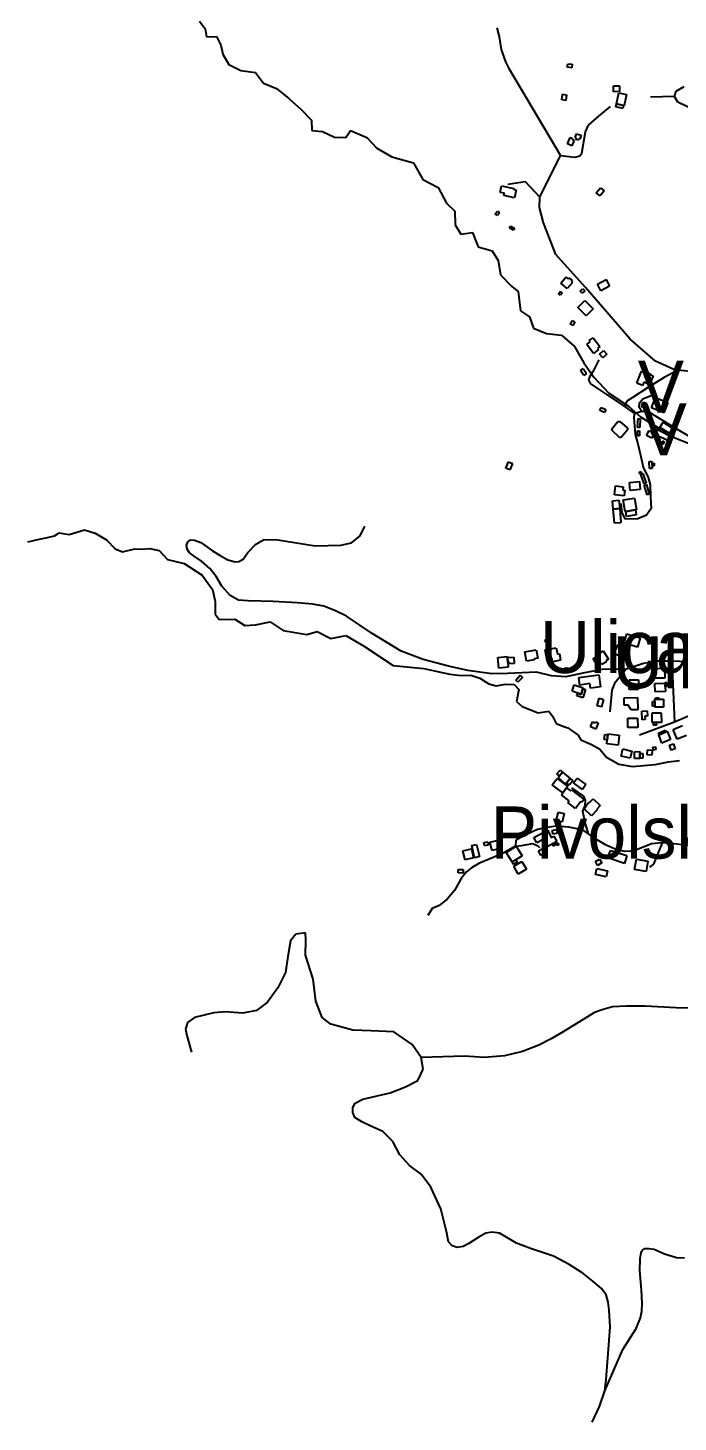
# Model space of a CAD drawing. Extents: x -8864 to 13231, y -7697 to 8949.
# Drawn here: x -5226 to -4451, y 2850 to 4510 of the extents above; entities that cross this region are included whole.
import ezdxf

# ---------------------------------------------------------------- set-up
doc = ezdxf.new("R2010")
doc.units = 0
for name, color, linetype in [('OSM_BUILDING_GARAGE', 9, 'CONTINUOUS'), ('OSM_BUILDING_HOUSE', 9, 'CONTINUOUS'), ('OSM_BUILDING_YES', 9, 'CONTINUOUS'), ('OSM_HIGHWAY_PATH', 8, 'CONTINUOUS'), ('OSM_HIGHWAY_RESIDENTIAL', 8, 'CONTINUOUS'), ('OSM_HIGHWAY_SERVICE', 8, 'CONTINUOUS'), ('OSM_HIGHWAY_TRACK', 8, 'CONTINUOUS'), ('OSM_HIGHWAY_UNCLASSIFIED', 8, 'CONTINUOUS'), ('OSM_LABELS', 8, 'CONTINUOUS'), ('OSM_WATERWAY_STREAM', 4, 'CONTINUOUS')]:
    doc.layers.add(name, color=color, linetype=linetype)

msp = doc.modelspace()

# ---------------------------------------------------------------- linework, layer by layer
at = {"layer": 'OSM_BUILDING_GARAGE'}
for p, q in [((-4654.342012, 3760.1454), (-4646.861154, 3760.80145)), ((-4653.813681, 3754.129755), (-4654.342012, 3760.1454)), ((-4651.92241, 3754.285428), (-4653.813681, 3754.129755)), ((-4651.776928, 3752.584145), (-4651.92241, 3754.285428)), ((-4646.187341, 3753.073403), (-4651.776928, 3752.584145)), ((-4646.861154, 3760.80145), (-4646.187341, 3753.073403))]:
    msp.add_line(p, q, dxfattribs=at)
at = {"layer": 'OSM_BUILDING_HOUSE'}
for p, q in [((-4633.576313, 3767.106203), (-4620.038793, 3769.485774)), ((-4620.038793, 3769.485774), (-4618.216434, 3759.422633)), ((-4609.165897, 3769.374579), (-4596.263905, 3771.76527)), ((-4607.190399, 3758.577552), (-4609.165897, 3769.374579)), ((-4596.263905, 3771.76527), (-4594.816738, 3764.014984)), ((-4665.590099, 3760.36779), (-4654.441553, 3761.346306)), ((-4664.464525, 3747.558135), (-4665.590099, 3760.36779)), ((-4654.441553, 3761.346306), (-4654.342012, 3760.1454)), ((-4654.342012, 3760.1454), (-4653.813681, 3754.129755)), ((-4653.813681, 3754.129755), (-4653.323635, 3748.525531)), ((-4631.608472, 3755.675364), (-4633.576313, 3767.106203)), ((-4622.381825, 3757.29881), (-4631.608472, 3755.675364)), ((-4618.216434, 3759.422633), (-4622.634505, 3758.61091)), ((-4622.634505, 3758.61091), (-4622.381825, 3757.29881)), ((-4601.570184, 3759.589426), (-4607.190399, 3758.577552)), ((-4600.773859, 3755.230585), (-4601.570184, 3759.589426)), ((-4591.080137, 3757.009703), (-4600.773859, 3755.230585)), ((-4594.816738, 3764.014984), (-4592.43542, 3764.426405)), ((-4592.43542, 3764.426405), (-4591.080137, 3757.009703)), ((-4552.159765, 3758.877778), (-4545.819795, 3762.714003)), ((-4546.930056, 3750.260171), (-4552.159765, 3758.877778)), ((-4542.450729, 3752.973328), (-4546.930056, 3750.260171)), ((-4546.776916, 3764.281852), (-4540.069412, 3768.351586)), ((-4545.819795, 3762.714003), (-4546.776916, 3764.281852)), ((-4541.761602, 3751.839139), (-4542.450729, 3752.973328)), ((-4536.271555, 3755.163868), (-4541.761602, 3751.839139)), ((-4540.069412, 3768.351586), (-4533.890238, 3758.166131)), ((-4533.890238, 3758.166131), (-4536.960682, 3756.309175)), ((-4536.960682, 3756.309175), (-4536.271555, 3755.163868)), ((-4653.323635, 3748.525531), (-4664.464525, 3747.558135)), ((-4569.234805, 3736.238491), (-4545.383348, 3739.696653)), ((-4567.948435, 3727.387375), (-4569.234805, 3736.238491)), ((-4545.383348, 3739.696653), (-4543.315966, 3725.419225)), ((-4556.095447, 3729.110896), (-4567.948435, 3727.387375)), ((-4555.306779, 3723.684584), (-4556.095447, 3729.110896)), ((-4543.315966, 3725.419225), (-4555.306779, 3723.684584))]:
    msp.add_line(p, q, dxfattribs=at)
at = {"layer": 'OSM_BUILDING_YES'}
for p, q in [((-4582.956093, 4463.119727), (-4582.397135, 4467.356253)), ((-4582.397135, 4467.356253), (-4577.05257, 4466.666845)), ((-4577.05257, 4466.666845), (-4577.611529, 4462.408079)), ((-4577.611529, 4462.408079), (-4582.956093, 4463.119727)), ((-4527.963744, 4440.969697), (-4520.92699, 4441.114251)), ((-4527.841233, 4433.8977), (-4527.963744, 4440.969697)), ((-4520.819792, 4434.020014), (-4527.841233, 4433.8977)), ((-4520.92699, 4441.114251), (-4520.819792, 4434.020014)), ((-4589.686569, 4424.268219), (-4588.591622, 4430.873198)), ((-4584.916277, 4423.489855), (-4589.686569, 4424.268219)), ((-4588.591622, 4430.873198), (-4583.851959, 4430.094833)), ((-4583.851959, 4430.094833), (-4584.916277, 4423.489855)), ((-4525.24552, 4415.861883), (-4524.48748, 4419.442359)), ((-4524.48748, 4419.442359), (-4521.723315, 4432.552241)), ((-4524.48748, 4419.442359), (-4516.011216, 4417.629882)), ((-4516.011216, 4417.629882), (-4524.48748, 4419.442359)), ((-4521.723315, 4432.552241), (-4512.343528, 4430.561852)), ((-4516.011216, 4417.629882), (-4516.776913, 4414.049406)), ((-4515.130665, 4417.440851), (-4516.011216, 4417.629882)), ((-4512.343528, 4430.561852), (-4515.130665, 4417.440851)), ((-4516.776913, 4414.049406), (-4525.24552, 4415.861883)), ((-4573.423167, 4379.300991), (-4572.098512, 4383.748788)), ((-4572.098512, 4383.748788), (-4566.493611, 4382.080864)), ((-4582.856553, 4371.773094), (-4579.418574, 4379.501142)), ((-4577.680442, 4369.44912), (-4582.856553, 4371.773094)), ((-4579.418574, 4379.501142), (-4577.05257, 4378.44479)), ((-4574.709538, 4376.198653), (-4577.680442, 4369.44912)), ((-4577.05257, 4378.44479), (-4577.511988, 4377.455155)), ((-4577.511988, 4377.455155), (-4574.709538, 4376.198653)), ((-4571.968343, 4378.867331), (-4573.423167, 4379.300991)), ((-4572.527302, 4377.010375), (-4571.968343, 4378.867331)), ((-4569.763136, 4376.187533), (-4572.527302, 4377.010375)), ((-4569.342003, 4377.699784), (-4569.763136, 4376.187533)), ((-4567.925464, 4377.255004), (-4569.342003, 4377.699784)), ((-4566.493611, 4382.080864), (-4567.925464, 4377.255004)), ((-4663.070957, 4314.00733), (-4661.531906, 4321.724258)), ((-4661.531906, 4321.724258), (-4646.631445, 4318.721995)), ((-4646.631445, 4318.721995), (-4646.853497, 4317.598926)), ((-4646.853497, 4317.598926), (-4644.028075, 4316.953996)), ((-4644.028075, 4316.953996), (-4646.095457, 4307.669219)), ((-4548.469106, 4313.584789), (-4543.553332, 4319.644913)), ((-4543.553332, 4319.644913), (-4538.93618, 4315.875405)), ((-4657.917817, 4312.962098), (-4663.070957, 4314.00733)), ((-4658.476775, 4310.460212), (-4657.917817, 4312.962098)), ((-4646.095457, 4307.669219), (-4658.476775, 4310.460212)), ((-4543.859611, 4309.815281), (-4548.469106, 4313.584789)), ((-4538.93618, 4315.875405), (-4543.859611, 4309.815281)), ((-4668.798369, 4288.699365), (-4666.225628, 4291.757225)), ((-4666.256256, 4286.553303), (-4668.798369, 4288.699365)), ((-4663.698828, 4289.588924), (-4666.256256, 4286.553303)), ((-4666.225628, 4291.757225), (-4663.698828, 4289.588924)), ((-4651.715672, 4271.92005), (-4650.528842, 4273.977156)), ((-4647.159776, 4268.962265), (-4651.715672, 4271.92005)), ((-4650.528842, 4273.977156), (-4645.827463, 4271.019371)), ((-4645.827463, 4271.019371), (-4647.159776, 4268.962265)), ((-4590.544149, 4205.970339), (-4584.257778, 4213.39816)), ((-4583.04032, 4199.743423), (-4590.544149, 4205.970339)), ((-4584.257778, 4213.39816), (-4581.761606, 4211.029708)), ((-4576.907088, 4206.893257), (-4583.04032, 4199.743423)), ((-4581.761606, 4211.029708), (-4581.026537, 4212.208375)), ((-4581.026537, 4212.208375), (-4577.343535, 4209.25059)), ((-4577.343535, 4209.25059), (-4578.377226, 4208.071923)), ((-4578.377226, 4208.071923), (-4576.907088, 4206.893257)), ((-4547.12148, 4204.813912), (-4536.73863, 4210.206866)), ((-4542.97906, 4196.807877), (-4547.12148, 4204.813912)), ((-4532.59621, 4202.211951), (-4542.97906, 4196.807877)), ((-4536.73863, 4210.206866), (-4532.59621, 4202.211951)), ((-4593.530367, 4193.405313), (-4591.455328, 4196.062871)), ((-4591.172021, 4191.626194), (-4593.530367, 4193.405313)), ((-4591.455328, 4196.062871), (-4589.096982, 4193.994646)), ((-4589.096982, 4193.994646), (-4591.172021, 4191.626194)), ((-4570.368037, 4176.926224), (-4561.975999, 4185.34368)), ((-4567.726383, 4196.296381), (-4564.770793, 4199.254166)), ((-4565.375693, 4193.916809), (-4567.726383, 4196.296381)), ((-4562.129138, 4196.874594), (-4565.375693, 4193.916809)), ((-4564.770793, 4199.254166), (-4562.129138, 4196.874594)), ((-4561.975999, 4185.34368), (-4552.006626, 4175.358376)), ((-4560.391007, 4166.94092), (-4570.368037, 4176.926224)), ((-4552.006626, 4175.358376), (-4560.391007, 4166.94092)), ((-4579.395603, 4157.756219), (-4576.723321, 4161.603564)), ((-4576.432356, 4155.687993), (-4579.395603, 4157.756219)), ((-4576.723321, 4161.603564), (-4573.92087, 4159.824445)), ((-4573.92087, 4159.824445), (-4576.432356, 4155.687993)), ((-4559.709536, 4133.104304), (-4555.850424, 4136.062089)), ((-4556.738632, 4137.852327), (-4552.144451, 4140.798993)), ((-4555.850424, 4136.062089), (-4556.738632, 4137.852327)), ((-4552.144451, 4140.798993), (-4544.012751, 4130.402267)), ((-4551.876457, 4122.107126), (-4559.709536, 4133.104304)), ((-4545.796824, 4127.133136), (-4551.876457, 4122.107126)), ((-4544.012751, 4130.402267), (-4546.838172, 4128.033815)), ((-4546.838172, 4128.033815), (-4545.796824, 4127.133136)), ((-4544.67125, 4121.551151), (-4539.77079, 4125.709841)), ((-4540.812138, 4117.081115), (-4544.67125, 4121.551151)), ((-4535.773852, 4121.540032), (-4540.812138, 4117.081115)), ((-4539.77079, 4125.709841), (-4535.773852, 4121.540032)), ((-4567.358848, 4101.947485), (-4564.211834, 4104.304818)), ((-4563.093916, 4096.220947), (-4567.358848, 4101.947485)), ((-4564.211834, 4104.304818), (-4559.946902, 4098.589399)), ((-4500.230204, 4087.080724), (-4494.564047, 4101.113523)), ((-4494.564047, 4101.113523), (-4488.377216, 4098.600518)), ((-4559.946902, 4098.589399), (-4563.093916, 4096.220947)), ((-4493.377217, 4084.289731), (-4500.230204, 4087.080724)), ((-4491.822852, 4088.170434), (-4493.377217, 4084.289731)), ((-4484.954551, 4085.368322), (-4491.822852, 4088.170434)), ((-4488.377216, 4098.600518), (-4487.894827, 4099.745826)), ((-4487.894827, 4099.745826), (-4483.936174, 4098.155738)), ((-4480.773846, 4095.731689), (-4484.954551, 4085.368322)), ((-4483.936174, 4098.155738), (-4484.334337, 4097.154984)), ((-4484.334337, 4097.154984), (-4480.773846, 4095.731689)), ((-4482.779972, 4057.56959), (-4477.688088, 4069.867749)), ((-4477.688088, 4069.867749), (-4463.063278, 4063.840984)), ((-4544.112291, 4054.155906), (-4542.450729, 4057.981011)), ((-4538.806012, 4051.843051), (-4544.112291, 4054.155906)), ((-4542.450729, 4057.981011), (-4537.159764, 4055.668157)), ((-4537.159764, 4055.668157), (-4538.806012, 4051.843051)), ((-4494.433878, 4058.748256), (-4492.573235, 4064.430317)), ((-4490.306772, 4057.402798), (-4494.433878, 4058.748256)), ((-4492.573235, 4064.430317), (-4488.446129, 4063.073739)), ((-4488.446129, 4063.073739), (-4490.306772, 4057.402798)), ((-4468.116877, 4051.498347), (-4482.779972, 4057.56959)), ((-4463.063278, 4063.840984), (-4468.116877, 4051.498347)), ((-4529.747818, 4032.495134), (-4522.757005, 4041.123861)), ((-4522.757005, 4041.123861), (-4520.528828, 4041.424087)), ((-4520.528828, 4041.424087), (-4511.63143, 4033.662681)), ((-4499.242455, 4034.140819), (-4498.553327, 4044.704337)), ((-4498.553327, 4044.704337), (-4495.957615, 4044.559784)), ((-4495.957615, 4044.559784), (-4496.631428, 4033.951788)), ((-4472.726372, 4034.140819), (-4468.897888, 4040.312138)), ((-4468.897888, 4040.312138), (-4456.417029, 4032.58409)), ((-4529.602335, 4030.415789), (-4529.747818, 4032.495134)), ((-4520.704938, 4022.365276), (-4529.602335, 4030.415789)), ((-4518.928521, 4022.354157), (-4520.704938, 4022.365276)), ((-4510.888704, 4031.583336), (-4518.928521, 4022.354157)), ((-4511.63143, 4033.662681), (-4510.888704, 4031.583336)), ((-4496.631428, 4033.951788), (-4499.242455, 4034.140819)), ((-4499.242455, 4024.322307), (-4499.227141, 4029.993248)), ((-4496.85348, 4024.322307), (-4499.242455, 4024.322307)), ((-4499.227141, 4029.993248), (-4496.85348, 4029.982129)), ((-4496.85348, 4029.982129), (-4496.85348, 4024.322307)), ((-4488.56864, 4024.755967), (-4485.559452, 4030.415789)), ((-4482.213356, 4021.364522), (-4488.56864, 4024.755967)), ((-4485.559452, 4030.415789), (-4481.570171, 4028.280847)), ((-4481.570171, 4028.280847), (-4482.772315, 4026.001351)), ((-4482.772315, 4026.001351), (-4480.406312, 4024.733728)), ((-4480.406312, 4024.733728), (-4482.213356, 4021.364522)), ((-4479.165883, 4026.346055), (-4476.355775, 4032.028116)), ((-4460.390996, 4016.994561), (-4479.165883, 4026.346055)), ((-4476.769252, 4019.062787), (-4476.187322, 4020.830786)), ((-4473.270017, 4017.884121), (-4476.769252, 4019.062787)), ((-4476.355775, 4032.028116), (-4457.588545, 4022.665503)), ((-4476.187322, 4020.830786), (-4472.672773, 4019.65212)), ((-4472.672773, 4019.65212), (-4473.270017, 4017.884121)), ((-4461.669709, 4027.224495), (-4472.726372, 4034.140819)), ((-4470.084718, 4014.3926), (-4469.72484, 4017.939718)), ((-4469.72484, 4017.939718), (-4467.940767, 4017.772926)), ((-4460.766187, 4028.658909), (-4461.669709, 4027.224495)), ((-4459.326677, 4027.791589), (-4460.766187, 4028.658909)), ((-4457.588545, 4022.665503), (-4460.390996, 4016.994561)), ((-4456.417029, 4032.58409), (-4459.326677, 4027.791589)), ((-4468.308301, 4014.225808), (-4470.084718, 4014.3926)), ((-4467.940767, 4017.772926), (-4468.308301, 4014.225808)), ((-4656.187342, 3985.715429), (-4653.055642, 3993.14325)), ((-4651.49362, 3983.71392), (-4656.187342, 3985.715429)), ((-4653.055642, 3993.14325), (-4648.36192, 3991.130622)), ((-4648.36192, 3991.130622), (-4651.49362, 3983.71392)), ((-4485.482882, 3993.554671), (-4482.312897, 3993.710344)), ((-4485.054092, 3985.181693), (-4485.482882, 3993.554671)), ((-4481.868793, 3985.337366), (-4485.054092, 3985.181693)), ((-4482.312897, 3993.710344), (-4481.868793, 3985.337366)), ((-4481.156695, 3991.586521), (-4479.395592, 3991.642118)), ((-4481.064811, 3988.595377), (-4481.156695, 3991.586521)), ((-4479.265423, 3988.639855), (-4481.064811, 3988.595377)), ((-4479.395592, 3991.642118), (-4479.265423, 3988.639855)), ((-4508.959148, 3968.758202), (-4497.075532, 3969.936869)), ((-4508.09391, 3958.93969), (-4508.959148, 3968.758202)), ((-4497.075532, 3969.936869), (-4496.057156, 3960.096118)), ((-4497.029591, 3981.145317), (-4494.778442, 3981.501141)), ((-4496.639085, 3978.654551), (-4497.029591, 3981.145317)), ((-4494.395593, 3978.988136), (-4496.639085, 3978.654551)), ((-4495.513511, 3978.198652), (-4492.894828, 3979.154928)), ((-4491.462974, 3966.867889), (-4495.513511, 3978.198652)), ((-4494.778442, 3981.501141), (-4494.395593, 3978.988136)), ((-4492.894828, 3979.154928), (-4488.844291, 3967.824165)), ((-4526.547205, 3953.858082), (-4525.368032, 3964.610632)), ((-4515.276147, 3952.601579), (-4526.547205, 3953.858082)), ((-4525.368032, 3964.610632), (-4516.516576, 3963.598758)), ((-4516.516576, 3963.598758), (-4516.968337, 3959.562382)), ((-4516.968337, 3959.562382), (-4514.556392, 3959.317753)), ((-4514.556392, 3959.317753), (-4515.276147, 3952.601579)), ((-4496.057156, 3960.096118), (-4508.09391, 3958.93969)), ((-4488.844291, 3967.824165), (-4491.462974, 3966.867889)), ((-4491.248579, 3965.31116), (-4488.698809, 3966.089524)), ((-4487.825914, 3953.980397), (-4491.248579, 3965.31116)), ((-4488.698809, 3966.089524), (-4485.26083, 3954.747642)), ((-4485.26083, 3954.747642), (-4487.825914, 3953.980397)), ((-4529.043377, 3946.774965), (-4521.394065, 3947.486613)), ((-4528.155168, 3936.867497), (-4529.043377, 3946.774965)), ((-4520.536485, 3937.656981), (-4528.155168, 3936.867497)), ((-4528.155168, 3936.867497), (-4520.536485, 3937.656981)), ((-4526.639089, 3919.999227), (-4528.155168, 3936.867497)), ((-4521.394065, 3947.486613), (-4520.536485, 3937.656981)), ((-4520.536485, 3937.656981), (-4519.005091, 3920.688636)), ((-4516.256239, 3947.820198), (-4502.825916, 3949.910662)), ((-4514.089317, 3933.976429), (-4516.256239, 3947.820198)), ((-4513.361905, 3934.098744), (-4501.799882, 3935.944579)), ((-4501.799882, 3935.944579), (-4513.361905, 3934.098744)), ((-4502.825916, 3949.910662), (-4500.597738, 3936.133611)), ((-4500.597738, 3936.133611), (-4501.799882, 3935.944579)), ((-4501.799882, 3935.944579), (-4500.81979, 3930.184682)), ((-4519.005091, 3920.688636), (-4526.639089, 3919.999227)), ((-4513.361905, 3934.098744), (-4514.089317, 3933.976429)), ((-4512.358842, 3928.227652), (-4513.361905, 3934.098744)), ((-4500.81979, 3930.184682), (-4512.358842, 3928.227652)), ((-4515.291461, 3777.413973), (-4512.121476, 3788.233239)), ((-4512.121476, 3788.233239), (-4495.9959, 3783.518574)), ((-4609.579373, 3780.994449), (-4605.375698, 3782.74021)), ((-4608.492084, 3778.325771), (-4609.579373, 3780.994449)), ((-4604.25778, 3780.060412), (-4608.492084, 3778.325771)), ((-4605.375698, 3782.74021), (-4604.25778, 3780.060412)), ((-4527.320559, 3765.004619), (-4522.282273, 3775.657093)), ((-4522.282273, 3775.657093), (-4512.38947, 3770.920189)), ((-4512.38947, 3770.920189), (-4517.435412, 3760.267715)), ((-4499.173542, 3772.688188), (-4515.291461, 3777.413973)), ((-4495.9959, 3783.518574), (-4499.173542, 3772.688188)), ((-4517.435412, 3760.267715), (-4527.320559, 3765.004619)), ((-4644.479837, 3733.20287), (-4639.028075, 3738.996125)), ((-4636.340479, 3736.460881), (-4641.792241, 3730.656506)), ((-4639.028075, 3738.996125), (-4636.340479, 3736.460881)), ((-4586.830519, 3747.691569), (-4582.228681, 3747.958436)), ((-4586.593153, 3743.543998), (-4586.830519, 3747.691569)), ((-4581.991315, 3743.810866), (-4586.593153, 3743.543998)), ((-4582.228681, 3747.958436), (-4581.991315, 3743.810866)), ((-4480.237858, 3745.578865), (-4478.392529, 3745.623343)), ((-4480.145975, 3737.695145), (-4480.237858, 3745.578865)), ((-4478.407843, 3737.672906), (-4480.145975, 3737.695145)), ((-4478.4155, 3735.515724), (-4478.407843, 3737.672906)), ((-4466.84582, 3735.793711), (-4478.4155, 3735.515724)), ((-4478.392529, 3745.623343), (-4478.407843, 3737.672906)), ((-4478.407843, 3737.672906), (-4478.392529, 3745.623343)), ((-4478.392529, 3747.124475), (-4467.121471, 3747.402462)), ((-4478.392529, 3745.623343), (-4478.392529, 3747.124475)), ((-4467.121471, 3747.402462), (-4466.84582, 3735.793711)), ((-4641.792241, 3730.656506), (-4644.479837, 3733.20287)), ((-4577.20571, 3720.193063), (-4574.832049, 3727.598645)), ((-4570.574775, 3717.769014), (-4577.20571, 3720.193063)), ((-4574.832049, 3727.598645), (-4564.181206, 3724.029288)), ((-4566.554866, 3716.31236), (-4564.364973, 3723.417716)), ((-4564.364973, 3723.417716), (-4566.554866, 3716.31236)), ((-4561.149046, 3722.283528), (-4564.472171, 3712.331582)), ((-4564.181206, 3724.029288), (-4564.364973, 3723.417716)), ((-4564.364973, 3723.417716), (-4561.149046, 3722.283528)), ((-4509.441537, 3721.994421), (-4509.426223, 3733.569813)), ((-4498.338932, 3721.983302), (-4509.441537, 3721.994421)), ((-4509.426223, 3733.569813), (-4498.315961, 3733.558693)), ((-4498.315961, 3733.558693), (-4498.338932, 3721.983302)), ((-4478.706465, 3729.166494), (-4466.524227, 3729.666871)), ((-4478.315959, 3719.314623), (-4478.706465, 3729.166494)), ((-4466.118408, 3719.859479), (-4478.315959, 3719.314623)), ((-4466.547198, 3730.523072), (-4464.556386, 3730.56755)), ((-4466.524227, 3729.666871), (-4466.547198, 3730.523072)), ((-4466.371088, 3725.697212), (-4466.524227, 3729.666871)), ((-4466.524227, 3729.666871), (-4466.371088, 3725.697212)), ((-4464.334334, 3725.75281), (-4466.371088, 3725.697212)), ((-4466.371088, 3725.697212), (-4466.118408, 3719.859479)), ((-4464.556386, 3730.56755), (-4464.334334, 3725.75281)), ((-4571.478297, 3714.611078), (-4570.574775, 3717.769014)), ((-4564.472171, 3712.331582), (-4571.478297, 3714.611078)), ((-4570.574775, 3717.769014), (-4566.554866, 3716.31236)), ((-4566.554866, 3716.31236), (-4570.574775, 3717.769014)), ((-4547.343532, 3702.824416), (-4544.877988, 3711.686651)), ((-4542.259305, 3701.378882), (-4547.343532, 3702.824416)), ((-4544.877988, 3711.686651), (-4539.832046, 3710.263356)), ((-4539.832046, 3710.263356), (-4542.259305, 3701.378882)), ((-4515.161293, 3712.120312), (-4499.296053, 3712.409418)), ((-4515.038781, 3703.39151), (-4515.161293, 3712.120312)), ((-4510.452257, 3703.39151), (-4515.038781, 3703.39151)), ((-4506.953022, 3697.809525), (-4510.452257, 3703.39151)), ((-4499.296053, 3712.409418), (-4499.081658, 3697.931839)), ((-4481.524229, 3707.805948), (-4478.714122, 3707.783709)), ((-4481.493601, 3702.212844), (-4481.524229, 3707.805948)), ((-4478.714122, 3707.783709), (-4478.729436, 3702.123888)), ((-4478.729436, 3702.123888), (-4478.714122, 3707.783709)), ((-4478.714122, 3707.783709), (-4478.714122, 3710.719256)), ((-4478.714122, 3710.719256), (-4477.963739, 3710.708136)), ((-4477.963739, 3710.708136), (-4477.91014, 3712.120312)), ((-4474.028057, 3710.708136), (-4477.963739, 3710.708136)), ((-4477.963739, 3710.708136), (-4474.028057, 3710.708136)), ((-4477.91014, 3712.120312), (-4474.058685, 3712.109192)), ((-4474.058685, 3712.109192), (-4474.028057, 3710.708136)), ((-4474.028057, 3710.708136), (-4468.484411, 3710.697017)), ((-4468.484411, 3710.697017), (-4468.346586, 3701.178731)), ((-4510.911675, 3676.738086), (-4510.888704, 3688.024371)), ((-4510.888704, 3688.024371), (-4499.188856, 3688.013252)), ((-4499.081658, 3697.931839), (-4506.953022, 3697.809525)), ((-4499.188856, 3688.013252), (-4499.058687, 3676.715847)), ((-4494.181198, 3696.308393), (-4487.726374, 3696.564141)), ((-4493.775379, 3686.134057), (-4494.181198, 3696.308393)), ((-4490.306772, 3686.267491), (-4493.775379, 3686.134057)), ((-4487.603862, 3690.515137), (-4490.444598, 3690.44842)), ((-4490.444598, 3690.44842), (-4490.306772, 3686.267491)), ((-4487.726374, 3696.564141), (-4487.603862, 3690.515137)), ((-4481.937705, 3694.18457), (-4471.018868, 3694.229048)), ((-4481.715653, 3682.709254), (-4481.937705, 3694.18457)), ((-4478.729436, 3702.123888), (-4481.493601, 3702.212844)), ((-4478.729436, 3701.20097), (-4478.729436, 3702.123888)), ((-4468.346586, 3701.178731), (-4478.729436, 3701.20097)), ((-4471.018868, 3694.229048), (-4470.8887, 3682.698134)), ((-4555.459919, 3677.549809), (-4552.841235, 3683.754486)), ((-4549.150576, 3674.914489), (-4555.459919, 3677.549809)), ((-4552.841235, 3683.754486), (-4549.678907, 3682.442386)), ((-4549.678907, 3682.442386), (-4549.112292, 3683.66553)), ((-4546.080132, 3682.397908), (-4549.150576, 3674.914489)), ((-4549.112292, 3683.66553), (-4546.080132, 3682.397908)), ((-4534.717191, 3668.242794), (-4534.632964, 3669.232428)), ((-4534.632964, 3669.232428), (-4521.1031, 3667.709058)), ((-4499.058687, 3676.715847), (-4510.911675, 3676.738086)), ((-4480.36037, 3682.709254), (-4481.715653, 3682.709254)), ((-4480.36037, 3682.709254), (-4476.907077, 3682.698134)), ((-4480.2838, 3679.584676), (-4480.36037, 3682.709254)), ((-4476.907077, 3682.698134), (-4480.36037, 3682.709254)), ((-4476.868792, 3679.584676), (-4480.2838, 3679.584676)), ((-4476.907077, 3682.698134), (-4476.868792, 3679.584676)), ((-4470.8887, 3682.698134), (-4476.907077, 3682.698134)), ((-4474.204167, 3670.010793), (-4466.256234, 3673.635747)), ((-4473.430813, 3668.198316), (-4474.204167, 3670.010793)), ((-4473.430813, 3668.198316), (-4465.436938, 3671.82327)), ((-4465.436938, 3671.82327), (-4473.430813, 3668.198316)), ((-4466.256234, 3673.635747), (-4465.436938, 3671.82327)), ((-4465.436938, 3671.82327), (-4463.9668, 3672.49044)), ((-4463.9668, 3672.49044), (-4459.839694, 3662.382821)), ((-4456.876447, 3674.614263), (-4445.743214, 3679.217733)), ((-4452.198039, 3662.84984), (-4456.876447, 3674.614263)), ((-4539.081663, 3662.705286), (-4538.384879, 3668.676454)), ((-4535.544143, 3662.316104), (-4539.081663, 3662.705286)), ((-4538.384879, 3668.676454), (-4534.717191, 3668.242794)), ((-4536.05716, 3657.479125), (-4535.544143, 3662.316104)), ((-4522.320558, 3656.022471), (-4536.05716, 3657.479125)), ((-4535.544143, 3662.316104), (-4534.717191, 3668.242794)), ((-4534.717191, 3668.242794), (-4535.544143, 3662.316104)), ((-4521.1031, 3667.709058), (-4522.320558, 3656.022471)), ((-4480.942299, 3653.287076), (-4478.047965, 3653.85417)), ((-4480.368027, 3650.062423), (-4480.942299, 3653.287076)), ((-4478.047965, 3653.85417), (-4477.473693, 3650.57392)), ((-4473.913202, 3667.987045), (-4473.430813, 3668.198316)), ((-4470.138317, 3658.23525), (-4473.913202, 3667.987045)), ((-4459.839694, 3662.382821), (-4470.138317, 3658.23525)), ((-4461.348117, 3655.922396), (-4456.455314, 3657.568081)), ((-4459.372619, 3650.017945), (-4461.348117, 3655.922396)), ((-4456.455314, 3657.568081), (-4454.502787, 3651.630272)), ((-4440.881039, 3667.353234), (-4452.198039, 3662.84984)), ((-4518.943835, 3642.845872), (-4516.822855, 3651.463479)), ((-4507.956085, 3640.188314), (-4518.943835, 3642.845872)), ((-4516.822855, 3651.463479), (-4505.911674, 3648.81704)), ((-4505.911674, 3648.81704), (-4507.956085, 3640.188314)), ((-4503.009683, 3648.072034), (-4496.723312, 3648.16099)), ((-4502.910143, 3639.83249), (-4503.009683, 3648.072034)), ((-4496.723312, 3639.921446), (-4502.910143, 3639.83249)), ((-4496.723312, 3648.16099), (-4496.669713, 3645.848135)), ((-4496.669713, 3645.848135), (-4496.723312, 3640.533018)), ((-4496.723312, 3640.533018), (-4496.669713, 3645.848135)), ((-4493.155165, 3640.544137), (-4496.723312, 3640.533018)), ((-4496.723312, 3640.533018), (-4496.723312, 3639.921446)), ((-4496.669713, 3645.848135), (-4493.11688, 3645.881494)), ((-4493.11688, 3645.881494), (-4493.155165, 3640.544137)), ((-4487.902484, 3644.246928), (-4487.435409, 3650.173618)), ((-4482.427751, 3643.757671), (-4487.902484, 3644.246928)), ((-4487.435409, 3650.173618), (-4481.930048, 3649.706599)), ((-4481.930048, 3649.706599), (-4482.427751, 3643.757671)), ((-4477.473693, 3650.57392), (-4480.368027, 3650.062423)), ((-4454.502787, 3651.630272), (-4459.372619, 3650.017945)), ((-4595.306784, 3621.752195), (-4591.562526, 3626.144394)), ((-4592.358851, 3619.261428), (-4595.306784, 3621.752195)), ((-4588.553337, 3623.60915), (-4592.358851, 3619.261428)), ((-4592.358851, 3619.261428), (-4588.553337, 3623.60915)), ((-4591.562526, 3626.144394), (-4588.553337, 3623.60915)), ((-4588.553337, 3623.60915), (-4579.686568, 3615.958939)), ((-4600.972941, 3608.742388), (-4595.13833, 3616.303643)), ((-4588.384884, 3598.912757), (-4600.972941, 3608.742388)), ((-4595.13833, 3616.303643), (-4582.53496, 3606.485131)), ((-4593.982128, 3617.315517), (-4592.358851, 3619.261428)), ((-4585.276155, 3609.498514), (-4593.982128, 3617.315517)), ((-4583.783046, 3604.906163), (-4588.384884, 3598.912757)), ((-4588.384884, 3598.912757), (-4583.783046, 3604.906163)), ((-4583.867272, 3611.010765), (-4585.276155, 3609.498514)), ((-4583.867272, 3611.010765), (-4579.686568, 3615.958939)), ((-4579.686568, 3615.958939), (-4583.867272, 3611.010765)), ((-4580.66666, 3608.27537), (-4583.867272, 3611.010765)), ((-4582.53496, 3606.485131), (-4583.783046, 3604.906163)), ((-4583.783046, 3604.906163), (-4579.296062, 3601.370165)), ((-4576.462984, 3613.212424), (-4580.66666, 3608.27537)), ((-4579.686568, 3615.958939), (-4576.462984, 3613.212424)), ((-4579.296062, 3601.370165), (-4578.155174, 3602.837938)), ((-4578.155174, 3602.837938), (-4563.017347, 3590.995678)), ((-4575.544148, 3611.021884), (-4571.325158, 3616.715065)), ((-4564.916275, 3603.193761), (-4575.544148, 3611.021884)), ((-4571.325158, 3616.715065), (-4560.743227, 3608.93142)), ((-4560.743227, 3608.93142), (-4564.916275, 3603.193761)), ((-4590.023475, 3596.833412), (-4588.384884, 3598.912757)), ((-4580.773857, 3589.561263), (-4590.023475, 3596.833412)), ((-4582.28228, 3587.548635), (-4580.773857, 3589.561263)), ((-4573.170487, 3580.42104), (-4582.28228, 3587.548635)), ((-4566.677378, 3588.794018), (-4573.170487, 3580.42104)), ((-4565.536489, 3587.826623), (-4566.677378, 3588.794018)), ((-4563.017347, 3590.995678), (-4565.536489, 3587.826623)), ((-4560.521175, 3584.15719), (-4557.205708, 3588.082371)), ((-4557.205708, 3588.082371), (-4556.493609, 3587.404082)), ((-4556.493609, 3587.404082), (-4552.213364, 3591.940835)), ((-4552.213364, 3591.940835), (-4543.767728, 3583.868083)), ((-4596.233277, 3566.18809), (-4593.59928, 3576.184514)), ((-4593.59928, 3576.184514), (-4586.562525, 3574.316439)), ((-4586.562525, 3574.316439), (-4589.104639, 3564.320015)), ((-4563.017347, 3580.109695), (-4559.793763, 3583.49002)), ((-4554.150577, 3571.603283), (-4563.017347, 3580.109695)), ((-4559.793763, 3583.49002), (-4560.521175, 3584.15719)), ((-4547.228677, 3578.819834), (-4554.150577, 3571.603283)), ((-4543.767728, 3583.868083), (-4547.917805, 3579.487003)), ((-4547.917805, 3579.487003), (-4547.228677, 3578.819834)), ((-4622.749359, 3545.883896), (-4606.715667, 3554.646056)), ((-4606.715667, 3554.646056), (-4601.914748, 3545.661506)), ((-4600.881057, 3554.078962), (-4595.758545, 3555.368824)), ((-4599.747826, 3549.820197), (-4600.881057, 3554.078962)), ((-4589.104639, 3564.320015), (-4596.233277, 3566.18809)), ((-4595.758545, 3555.368824), (-4594.655941, 3551.110058)), ((-4696.853502, 3536.37673), (-4691.256258, 3537.610994)), ((-4693.484436, 3521.621163), (-4696.853502, 3536.37673)), ((-4691.256258, 3537.610994), (-4687.757024, 3523.088936)), ((-4682.519657, 3539.779295), (-4677.511999, 3540.791169)), ((-4681.776931, 3536.098743), (-4682.519657, 3539.779295)), ((-4676.769274, 3537.110617), (-4681.776931, 3536.098743)), ((-4677.511999, 3540.791169), (-4676.769274, 3537.110617)), ((-4675.100054, 3540.413106), (-4663.56866, 3543.293054)), ((-4672.481371, 3530.372204), (-4675.100054, 3540.413106)), ((-4663.56866, 3543.293054), (-4661.072488, 3533.274392)), ((-4619.303724, 3539.579144), (-4622.749359, 3545.883896)), ((-4611.723325, 3543.682237), (-4619.303724, 3539.579144)), ((-4606.96069, 3534.942315), (-4611.723325, 3543.682237)), ((-4595.597749, 3541.20259), (-4606.96069, 3534.942315)), ((-4601.914748, 3545.661506), (-4598.85196, 3547.284952)), ((-4600.138331, 3537.410843), (-4597.33588, 3539.178842)), ((-4599.25778, 3535.631724), (-4600.138331, 3537.410843)), ((-4594.655941, 3551.110058), (-4599.747826, 3549.820197)), ((-4596.455329, 3537.110617), (-4599.25778, 3535.631724)), ((-4598.85196, 3547.284952), (-4595.597749, 3541.20259)), ((-4597.33588, 3539.178842), (-4596.455329, 3537.110617)), ((-4595.865742, 3538.589509), (-4594.242465, 3539.479069)), ((-4595.421638, 3536.521283), (-4595.865742, 3538.589509)), ((-4593.208774, 3537.110617), (-4595.421638, 3536.521283)), ((-4594.242465, 3539.479069), (-4593.208774, 3537.110617)), ((-4707.420119, 3530.01638), (-4697.198066, 3532.529386)), ((-4704.763151, 3519.174875), (-4707.420119, 3530.01638)), ((-4694.640638, 3521.598924), (-4704.763151, 3519.174875)), ((-4697.198066, 3532.529386), (-4694.640638, 3521.598924)), ((-4687.757024, 3523.088936), (-4693.484436, 3521.621163)), ((-4661.072488, 3533.274392), (-4672.481371, 3530.372204)), ((-4655.850435, 3527.970394), (-4643.844308, 3535.598366)), ((-4648.79071, 3516.717467), (-4655.850435, 3527.970394)), ((-4636.822868, 3524.234244), (-4644.502807, 3519.475101)), ((-4643.844308, 3535.598366), (-4636.822868, 3524.234244)), ((-4617.496679, 3530.01638), (-4610.145989, 3534.108354)), ((-4614.349665, 3524.334319), (-4617.496679, 3530.01638)), ((-4606.998975, 3528.426293), (-4614.349665, 3524.334319)), ((-4610.145989, 3534.108354), (-4606.998975, 3528.426293)), ((-4549.548739, 3517.31792), (-4544.510453, 3520.275705)), ((-4544.510453, 3520.275705), (-4542.006625, 3515.827908)), ((-4534.663592, 3521.665641), (-4531.692688, 3530.561235)), ((-4514.709531, 3515.11626), (-4534.663592, 3521.665641)), ((-4531.692688, 3530.561235), (-4512.182732, 3524.300961)), ((-4512.182732, 3524.300961), (-4514.709531, 3515.11626)), ((-4502.734032, 3507.910829), (-4500.651337, 3520.064434)), ((-4500.651337, 3520.064434), (-4487.060217, 3517.673743)), ((-4713.201131, 3503.796617), (-4713.009706, 3507.899709)), ((-4707.182753, 3503.50751), (-4713.201131, 3503.796617)), ((-4713.009706, 3507.899709), (-4706.998986, 3507.621722)), ((-4706.998986, 3507.621722), (-4707.182753, 3503.50751)), ((-4648.79071, 3516.717467), (-4644.502807, 3519.475101)), ((-4644.502807, 3519.475101), (-4648.79071, 3516.717467)), ((-4646.907096, 3513.681846), (-4648.79071, 3516.717467)), ((-4642.466054, 3516.328285), (-4646.907096, 3513.681846)), ((-4646.822869, 3511.724815), (-4637.152118, 3517.406876)), ((-4641.409392, 3502.40668), (-4646.822869, 3511.724815)), ((-4644.502807, 3519.475101), (-4642.466054, 3516.328285)), ((-4631.708013, 3508.144338), (-4641.409392, 3502.40668)), ((-4637.152118, 3517.406876), (-4631.708013, 3508.144338)), ((-4547.037253, 3512.569896), (-4549.548739, 3517.31792)), ((-4549.41857, 3501.928542), (-4547.925462, 3509.033898)), ((-4547.925462, 3509.033898), (-4535.207237, 3506.3541)), ((-4542.006625, 3515.827908), (-4547.037253, 3512.569896)), ((-4535.207237, 3506.3541), (-4536.845828, 3499.237625)), ((-4489.142913, 3505.531257), (-4502.734032, 3507.910829)), ((-4487.060217, 3517.673743), (-4489.142913, 3505.531257)), ((-4536.845828, 3499.237625), (-4549.41857, 3501.928542))]:
    msp.add_line(p, q, dxfattribs=at)
at = {"layer": 'OSM_HIGHWAY_PATH'}
for p, q in [((-4702.979077, 3505.142075), (-4709.449216, 3497.213877)), ((-4709.449216, 3497.213877), (-4717.381835, 3482.814134)), ((-4725.942326, 3472.38405), (-4735.750903, 3465.078543)), ((-4717.381835, 3482.814134), (-4725.942326, 3472.38405)), ((-4743.913232, 3461.231199), (-4749.319052, 3453.191805)), ((-4735.750903, 3465.078543), (-4743.913232, 3461.231199))]:
    msp.add_line(p, q, dxfattribs=at)
at = {"layer": 'OSM_HIGHWAY_RESIDENTIAL'}
for p, q in [((-4615.835117, 4308.414225), (-4590.980596, 4358.073879)), ((-4616.041855, 4296.093827), (-4615.835117, 4308.414225)), ((-4611.317505, 4277.83562), (-4616.041855, 4296.093827)), ((-4596.577841, 4239.995987), (-4611.317505, 4277.83562)), ((-4561.371099, 4200.666341), (-4596.577841, 4239.995987)), ((-4508.155166, 4139.186666), (-4561.371099, 4200.666341)), ((-4477.917797, 4113.211532), (-4508.155166, 4139.186666)), ((-4456.172006, 4103.137271), (-4477.917797, 4113.211532)), ((-4451.095436, 4102.559058), (-4456.172006, 4103.137271)), ((-4414.273073, 4098.367009), (-4451.095436, 4102.559058)), ((-4495.896359, 4052.621416), (-4502.351184, 4050.931253)), ((-4494.15057, 4053.077315), (-4495.896359, 4052.621416)), ((-4486.103096, 4052.932762), (-4494.15057, 4053.077315)), ((-4451.508912, 4031.538858), (-4486.103096, 4052.932762)), ((-4502.879515, 4050.7867), (-4503.721781, 4046.483456)), ((-4503.721781, 4046.483456), (-4503.178137, 4040.979307)), ((-4503.178137, 4040.979307), (-4502.266957, 4025.701124)), ((-4502.351184, 4050.931253), (-4502.879515, 4050.7867)), ((-4502.266957, 4025.701124), (-4498.997432, 4014.603871)), ((-4435.32208, 4022.142887), (-4451.508912, 4031.538858)), ((-4498.997432, 4014.603871), (-4495.896359, 4001.327196)), ((-4495.896359, 4001.327196), (-4492.443066, 3986.960812)), ((-4492.443066, 3986.960812), (-4486.440003, 3974.418024)), ((-4486.440003, 3974.418024), (-4484.25011, 3965.867134)), ((-4484.25011, 3965.867134), (-4483.890232, 3951.50075)), ((-4840.314468, 3896.91516), (-4829.632996, 3905.121346)), ((-4829.632996, 3905.121346), (-4824.288432, 3916.618901)), ((-5036.85354, 3893.42364), (-5035.00821, 3897.938154)), ((-5036.034244, 3889.109276), (-5036.85354, 3893.42364)), ((-5033.361962, 3884.806033), (-5036.034244, 3889.109276)), ((-5035.00821, 3897.938154), (-5032.12919, 3900.406681)), ((-5032.12919, 3900.406681), (-5027.205759, 3899.783989)), ((-5027.205759, 3899.783989), (-5019.824441, 3897.34882)), ((-5019.824441, 3897.34882), (-5005.689677, 3887.419113)), ((-5005.689677, 3887.419113), (-4996.547257, 3881.57026)), ((-4969.288448, 3877.211419), (-4963.538065, 3885.217454)), ((-4963.538065, 3885.217454), (-4954.089365, 3895.069324)), ((-4954.089365, 3895.069324), (-4944.22719, 3900.606832)), ((-4944.22719, 3900.606832), (-4928.00973, 3900.406681)), ((-4928.00973, 3900.406681), (-4883.316004, 3893.101174)), ((-4883.316004, 3893.101174), (-4852.841268, 3893.835061)), ((-4852.841268, 3893.835061), (-4840.314468, 3896.91516)), ((-5027.512038, 3880.903091), (-5033.361962, 3884.806033)), ((-5018.882634, 3875.054238), (-5027.512038, 3880.903091)), ((-5008.997488, 3866.180882), (-5018.882634, 3875.054238)), ((-4996.547257, 3881.57026), (-4987.527347, 3876.566489)), ((-4987.527347, 3876.566489), (-4978.721834, 3874.064603)), ((-4978.721834, 3874.064603), (-4974.418617, 3874.542741)), ((-4974.418617, 3874.542741), (-4969.288448, 3877.211419)), ((-5001.424746, 3856.684836), (-5008.997488, 3866.180882)), ((-4994.59473, 3845.087205), (-5001.424746, 3856.684836)), ((-4984.587072, 3834.001071), (-4994.59473, 3845.087205)), ((-4974.655983, 3828.296771), (-4984.587072, 3834.001071)), ((-4963.331326, 3827.740796), (-4974.655983, 3828.296771)), ((-4933.553375, 3826.717803), (-4963.331326, 3827.740796)), ((-4904.387982, 3825.283388), (-4933.553375, 3826.717803)), ((-4886.516617, 3823.637704), (-4904.387982, 3825.283388)), ((-4873.17052, 3821.180296), (-4886.516617, 3823.637704)), ((-4859.204209, 3815.842939), (-4873.17052, 3821.180296)), ((-4846.141421, 3809.493709), (-4859.204209, 3815.842939)), ((-4815.666685, 3788.956006), (-4846.141421, 3809.493709)), ((-4781.103129, 3767.929045), (-4815.666685, 3788.956006)), ((-4754.878011, 3757.96598), (-4781.103129, 3767.929045)), ((-4724.479845, 3749.748675), (-4754.878011, 3757.96598)), ((-4492.052561, 3753.129001), (-4512.749347, 3746.446185)), ((-4475.153631, 3755.875515), (-4492.052561, 3753.129001)), ((-4458.522695, 3755.942232), (-4475.153631, 3755.875515)), ((-4420.345049, 3754.329906), (-4458.522695, 3755.942232)), ((-4458.522695, 3755.942232), (-4455.322082, 3683.287467)), ((-4701.478311, 3744.722664), (-4724.479845, 3749.748675)), ((-4672.802964, 3740.830842), (-4701.478311, 3744.722664)), ((-4654.242472, 3741.331219), (-4672.802964, 3740.830842)), ((-4619.740171, 3742.776753), (-4654.242472, 3741.331219)), ((-4601.761608, 3738.206641), (-4619.740171, 3742.776753)), ((-4584.786109, 3737.328201), (-4601.761608, 3738.206641)), ((-4562.657469, 3741.853835), (-4584.786109, 3737.328201)), ((-4541.309841, 3745.968047), (-4562.657469, 3741.853835)), ((-4512.749347, 3746.446185), (-4541.309841, 3745.968047)), ((-4512.749347, 3746.446185), (-4526.700344, 3729.433362)), ((-4529.786103, 3721.216057), (-4532.450728, 3695.563387)), ((-4526.700344, 3729.433362), (-4529.786103, 3721.216057)), ((-4402.473684, 3706.104666), (-4455.322082, 3683.287467)), ((-4455.322082, 3683.287467), (-4497.029591, 3667.88697)), ((-4618.384887, 3555.424421), (-4636.730984, 3547.095921)), ((-4606.96069, 3557.85959), (-4618.384887, 3555.424421)), ((-4596.057167, 3559.227287), (-4606.96069, 3557.85959)), ((-4581.080136, 3558.348848), (-4596.057167, 3559.227287)), ((-4571.04185, 3556.058232), (-4581.080136, 3558.348848)), ((-4562.940777, 3553.767617), (-4571.04185, 3556.058232)), ((-4557.902492, 3550.264976), (-4562.940777, 3553.767617)), ((-4644.495151, 3542.748199), (-4644.885656, 3535.587246)), ((-4636.730984, 3547.095921), (-4644.495151, 3542.748199)), ((-4547.994374, 3543.38201), (-4557.902492, 3550.264976)), ((-4536.700345, 3536.943824), (-4547.994374, 3543.38201)), ((-4525.934647, 3531.906694), (-4536.700345, 3536.943824)), ((-4482.55792, 3538.211446), (-4501.302179, 3530.872581)), ((-4470.077061, 3539.512427), (-4482.55792, 3538.211446)), ((-4459.24245, 3538.878616), (-4470.077061, 3539.512427)), ((-4436.263887, 3536.076504), (-4459.24245, 3538.878616)), ((-4671.440023, 3521.965868), (-4688.239413, 3514.804914)), ((-4659.319042, 3527.225388), (-4671.440023, 3521.965868)), ((-4644.885656, 3535.587246), (-4659.319042, 3527.225388)), ((-4514.66359, 3529.404808), (-4525.934647, 3531.906694)), ((-4507.366498, 3529.527123), (-4514.66359, 3529.404808)), ((-4501.302179, 3530.872581), (-4507.366498, 3529.527123)), ((-4697.221037, 3509.623231), (-4702.979077, 3505.142075)), ((-4688.239413, 3514.804914), (-4697.221037, 3509.623231))]:
    msp.add_line(p, q, dxfattribs=at)
at = {"layer": 'OSM_HIGHWAY_SERVICE'}
for p, q in [((-4544.832046, 4405.40956), (-4531.654403, 4416.36226)), ((-4557.642155, 4394.078797), (-4544.832046, 4405.40956)), ((-4565.750885, 4360.92047), (-4561.332814, 4386.33963)), ((-4561.332814, 4386.33963), (-4557.642155, 4394.078797)), ((-4590.980596, 4358.073879), (-4574.051039, 4355.950056)), ((-4574.051039, 4355.950056), (-4567.963749, 4357.795892)), ((-4567.963749, 4357.795892), (-4565.750885, 4360.92047)), ((-4653.652885, 4324.003754), (-4633.346604, 4327.172809)), ((-4633.346604, 4327.172809), (-4615.835117, 4308.414225)), ((-4551.493609, 4102.870403), (-4552.971404, 4100.001574)), ((-4545.329749, 4114.834977), (-4551.493609, 4102.870403)), ((-4451.095436, 4102.559058), (-4467.68043, 4093.463313)), ((-4556.371098, 4093.95257), (-4557.68044, 4091.250533)), ((-4557.68044, 4091.250533), (-4555.651343, 4086.647064)), ((-4552.971404, 4100.001574), (-4556.371098, 4093.95257)), ((-4555.651343, 4086.647064), (-4514.8397, 4059.304231)), ((-4467.68043, 4093.463313), (-4486.149038, 4081.999116)), ((-4505.681965, 4069.489686), (-4512.052563, 4065.453311)), ((-4486.149038, 4081.999116), (-4505.681965, 4069.489686)), ((-4496.945364, 4063.396204), (-4493.055624, 4068.255423)), ((-4493.055624, 4068.255423), (-4480.413969, 4073.526062)), ((-4514.418567, 4060.20491), (-4514.8397, 4059.304231)), ((-4514.8397, 4059.304231), (-4502.879515, 4050.7867)), ((-4512.052563, 4065.453311), (-4514.418567, 4060.20491)), ((-4497.221015, 4057.847578), (-4496.945364, 4063.396204)), ((-4494.15057, 4053.077315), (-4497.221015, 4057.847578)), ((-4483.890232, 3951.50075), (-4483.06328, 3937.701459)), ((-4517.71872, 3932.553134), (-4518.637556, 3943.783822)), ((-4483.06328, 3937.701459), (-4488.599268, 3929.784381)), ((-4513.660527, 3924.991879), (-4517.71872, 3932.553134)), ((-4498.737095, 3925.358822), (-4513.660527, 3924.991879)), ((-4488.599268, 3929.784381), (-4498.737095, 3925.358822)), ((-4563.208771, 3595.054293), (-4577.718727, 3604.906163)), ((-4561.103105, 3590.317389), (-4563.208771, 3595.054293)), ((-4561.807546, 3583.990398), (-4561.103105, 3590.317389)), ((-4564.533427, 3577.129671), (-4561.807546, 3583.990398)), ((-4561.539552, 3563.864116), (-4564.533427, 3577.129671)), ((-4557.902492, 3550.264976), (-4561.539552, 3563.864116)), ((-4637.588565, 3536.276655), (-4624.142928, 3538.645107)), ((-4624.142928, 3538.645107), (-4618.162835, 3535.920831)), ((-4470.077061, 3539.512427), (-4480.299114, 3513.959833)), ((-4644.885656, 3535.587246), (-4637.588565, 3536.276655)), ((-4618.162835, 3535.920831), (-4616.049512, 3533.908203)), ((-4480.299114, 3513.959833), (-4485.222545, 3510.535029))]:
    msp.add_line(p, q, dxfattribs=at)
at = {"layer": 'OSM_HIGHWAY_TRACK'}
for p, q in [((-4666.95304, 4510.121822), (-4663.99745, 4499.246958)), ((-4663.99745, 4499.246958), (-4661.97601, 4484.335719)), ((-4661.97601, 4484.335719), (-4656.440022, 4469.41336)), ((-4656.440022, 4469.41336), (-4652.940787, 4462.419199)), ((-4652.940787, 4462.419199), (-4590.980596, 4358.073879)), ((-4455.077059, 4428.104444), (-4483.897889, 4427.270482)), ((-4550.743226, 3337.682516), (-4587.818268, 3314.35382)), ((-4540.260836, 3341.251873), (-4550.743226, 3337.682516)), ((-4529.188859, 3344.432048), (-4540.260836, 3341.251873)), ((-4512.910144, 3345.221532), (-4529.188859, 3344.432048)), ((-4490.145976, 3345.199293), (-4512.910144, 3345.221532)), ((-4453.147503, 3342.986514), (-4490.145976, 3345.199293)), ((-4431.547195, 3342.753004), (-4453.147503, 3342.986514)), ((-4602.006631, 3305.958603), (-4616.784581, 3298.742052)), ((-4587.818268, 3314.35382), (-4602.006631, 3305.958603)), ((-4636.233281, 3290.913929), (-4657.856561, 3285.843441)), ((-4616.784581, 3298.742052), (-4636.233281, 3290.913929)), ((-4705.015831, 3285.4209), (-4756.983677, 3283.708498)), ((-4682.090867, 3283.808574), (-4705.015831, 3285.4209)), ((-4657.856561, 3285.843441), (-4682.090867, 3283.808574))]:
    msp.add_line(p, q, dxfattribs=at)
at = {"layer": 'OSM_HIGHWAY_UNCLASSIFIED'}
for p, q in [((-4455.077059, 4428.104444), (-4453.415497, 4434.676064)), ((-4453.415497, 4434.676064), (-4443.744746, 4440.02454)), ((-4451.240918, 4421.321554), (-4455.077059, 4428.104444)), ((-4430.651329, 4411.391847), (-4451.240918, 4421.321554)), ((-4913.017385, 3422.991263), (-4916.095487, 3404.310516)), ((-4906.440049, 3430.585877), (-4913.017385, 3422.991263)), ((-4895.14602, 3432.431713), (-4906.440049, 3430.585877)), ((-4894.533463, 3423.802986), (-4895.14602, 3432.431713)), ((-4895.14602, 3405.74493), (-4894.533463, 3423.802986)), ((-4916.095487, 3404.310516), (-4918.767769, 3385.218347)), ((-4885.904059, 3377.012161), (-4895.14602, 3405.74493)), ((-4918.767769, 3385.218347), (-4927.802992, 3366.748869)), ((-4882.680475, 3350.847995), (-4885.904059, 3377.012161)), ((-4927.802992, 3366.748869), (-4940.329793, 3349.913958)), ((-4990.850472, 3338.216251), (-5004.204225, 3336.981988)), ((-4969.495186, 3336.781837), (-4990.850472, 3338.216251)), ((-4953.27007, 3340.062087), (-4969.495186, 3336.781837)), ((-4940.329793, 3349.913958), (-4953.27007, 3340.062087)), ((-4875.222588, 3331.644631), (-4882.680475, 3350.847995)), ((-5035.620768, 3325.484432), (-5038.086312, 3317.689668)), ((-5027.205759, 3331.44448), (-5035.620768, 3325.484432)), ((-5004.204225, 3336.981988), (-5027.205759, 3331.44448)), ((-4864.954593, 3323.638596), (-4875.222588, 3331.644631)), ((-4838.461481, 3316.455404), (-4864.954593, 3323.638596)), ((-5038.086312, 3317.689668), (-5035.827506, 3308.449369)), ((-5035.827506, 3308.449369), (-5030.896418, 3290.391313)), ((-4816.899457, 3315.632562), (-4838.461481, 3316.455404)), ((-4789.625335, 3314.642927), (-4816.899457, 3315.632562)), ((-4767.810631, 3299.209071), (-4789.625335, 3314.642927)), ((-4756.983677, 3283.708498), (-4767.810631, 3299.209071)), ((-4754.671273, 3269.86473), (-4756.983677, 3283.708498)), ((-4775.758565, 3249.026801), (-4761.110784, 3256.421263)), ((-4761.110784, 3256.421263), (-4754.671273, 3269.86473)), ((-4826.447697, 3234.171158), (-4793.959179, 3241.910325)), ((-4793.959179, 3241.910325), (-4775.758565, 3249.026801)), ((-4838.698847, 3218.370359), (-4838.561022, 3224.297049)), ((-4838.561022, 3224.297049), (-4835.697315, 3229.567688)), ((-4835.697315, 3229.567688), (-4826.447697, 3234.171158)), ((-4836.355815, 3212.532626), (-4838.698847, 3218.370359)), ((-4827.986748, 3207.40654), (-4836.355815, 3212.532626)), ((-4817.841265, 3202.469485), (-4827.986748, 3207.40654)), ((-4802.69578, 3195.875626), (-4817.841265, 3202.469485)), ((-4790.781537, 3184.033366), (-4802.69578, 3195.875626)), ((-4782.443098, 3168.121372), (-4790.781537, 3184.033366)), ((-4770.949988, 3155.400672), (-4782.443098, 3168.121372)), ((-4757.05259, 3145.059544), (-4770.949988, 3155.400672)), ((-4745.406341, 3129.625688), (-4757.05259, 3145.059544)), ((-4733.507411, 3103.761748), (-4745.406341, 3129.625688)), ((-4726.953046, 3076.55235), (-4733.507411, 3103.761748)), ((-4724.426247, 3064.576656), (-4726.953046, 3076.55235)), ((-4680.168968, 3074.851068), (-4689.334359, 3069.669384)), ((-4672.649824, 3076.096451), (-4680.168968, 3074.851068)), ((-4663.951508, 3074.662036), (-4672.649824, 3076.096451)), ((-4643.63757, 3062.942091), (-4663.951508, 3074.662036)), ((-4720.115373, 3059.806394), (-4724.426247, 3064.576656)), ((-4714.418589, 3057.804885), (-4720.115373, 3059.806394)), ((-4707.052585, 3058.716684), (-4714.418589, 3057.804885)), ((-4700.283824, 3062.597387), (-4707.052585, 3058.716684)), ((-4689.334359, 3069.669384), (-4700.283824, 3062.597387)), ((-4626.692698, 3056.570622), (-4643.63757, 3062.942091)), ((-4599.364977, 3047.39704), (-4626.692698, 3056.570622)), ((-4493.285333, 3054.557993), (-4490.735562, 3056.337112)), ((-4490.735562, 3056.337112), (-4485.727905, 3056.592861)), ((-4485.727905, 3056.592861), (-4479.364964, 3055.558748)), ((-4479.364964, 3055.558748), (-4467.144442, 3050.221391)), ((-4580.651346, 3037.378377), (-4599.364977, 3047.39704)), ((-4496.455318, 3030.439814), (-4496.240923, 3044.072312)), ((-4496.240923, 3044.072312), (-4495.015808, 3051.733642)), ((-4495.015808, 3051.733642), (-4493.285333, 3054.557993)), ((-4467.144442, 3050.221391), (-4452.925451, 3045.929267)), ((-4452.925451, 3045.929267), (-4443.315955, 3045.195381)), ((-4564.510456, 3027.159563), (-4580.651346, 3037.378377)), ((-4552.366503, 3017.5968), (-4564.510456, 3027.159563)), ((-4494.724843, 3006.777533), (-4496.455318, 3030.439814)), ((-4542.198049, 3009.012551), (-4552.366503, 3017.5968)), ((-4536.807543, 3001.106592), (-4542.198049, 3009.012551)), ((-4493.844292, 2991.210244), (-4494.724843, 3006.777533)), ((-4534.181203, 2992.60018), (-4536.807543, 3001.106592)), ((-4533.208768, 2983.048536), (-4534.181203, 2992.60018)), ((-4494.280739, 2981.880989), (-4493.844292, 2991.210244)), ((-4532.083193, 2963.200242), (-4533.208768, 2983.048536)), ((-4501.026528, 2961.132016), (-4495.904016, 2973.730401)), ((-4495.904016, 2973.730401), (-4494.280739, 2981.880989)), ((-4533.43082, 2941.795218), (-4532.083193, 2963.200242)), ((-4507.190388, 2951.18007), (-4501.026528, 2961.132016)), ((-4536.769258, 2900.519662), (-4533.43082, 2941.795218)), ((-4516.730971, 2936.168755), (-4507.190388, 2951.18007)), ((-4538.155169, 2886.931641), (-4516.730971, 2936.168755)), ((-4538.155169, 2886.931641), (-4536.769258, 2900.519662)), ((-4544.472169, 2868.173057), (-4538.155169, 2886.931641)), ((-4553.239398, 2849.559027), (-4544.472169, 2868.173057))]:
    msp.add_line(p, q, dxfattribs=at)
at = {"layer": 'OSM_WATERWAY_STREAM'}
for p, q in [((-5021.248638, 4518.150096), (-5014.671301, 4508.709647)), ((-5014.671301, 4508.709647), (-5013.03271, 4499.269197)), ((-5013.03271, 4499.269197), (-5001.118467, 4499.891889)), ((-5001.118467, 4499.891889), (-4995.78156, 4489.217176)), ((-4995.78156, 4489.217176), (-4993.522754, 4478.753733)), ((-4993.522754, 4478.753733), (-4986.126122, 4466.433335)), ((-4986.126122, 4466.433335), (-4972.159811, 4459.049992)), ((-4972.159811, 4459.049992), (-4954.701923, 4456.792735)), ((-4954.701923, 4456.792735), (-4944.847404, 4444.072036)), ((-4944.847404, 4444.072036), (-4929.441583, 4437.911837)), ((-4929.441583, 4437.911837), (-4914.862715, 4426.00286)), ((-4914.862715, 4426.00286), (-4900.482928, 4413.282161)), ((-4900.482928, 4413.282161), (-4887.749389, 4400.15004)), ((-4887.749389, 4400.15004), (-4887.343569, 4387.829642)), ((-4887.343569, 4387.829642), (-4874.816768, 4386.606498)), ((-4874.816768, 4386.606498), (-4860.436981, 4379.834727)), ((-4847.090885, 4379.423305), (-4841.133763, 4387.829642)), ((-4841.133763, 4387.829642), (-4821.830545, 4379.423305)), ((-4860.436981, 4379.834727), (-4847.090885, 4379.423305)), ((-4821.830545, 4379.423305), (-4810.12304, 4366.691486)), ((-4810.12304, 4366.691486), (-4792.044937, 4356.228044)), ((-4792.044937, 4356.228044), (-4766.378778, 4349.256122)), ((-4766.378778, 4349.256122), (-4755.28383, 4329.552381)), ((-4755.28383, 4329.552381), (-4737.006646, 4319.70051)), ((-4737.006646, 4319.70051), (-4726.945389, 4301.231033)), ((-4726.945389, 4301.231033), (-4716.876475, 4291.579313)), ((-4716.876475, 4291.579313), (-4716.470656, 4275.367093)), ((-4716.470656, 4275.367093), (-4709.89332, 4264.292078)), ((-4709.89332, 4264.292078), (-4696.133747, 4266.338065)), ((-4696.133747, 4266.338065), (-4692.443088, 4257.309037)), ((-4692.443088, 4257.309037), (-4689.35733, 4249.303002)), ((-4689.35733, 4249.303002), (-4672.519656, 4244.377067)), ((-4672.519656, 4244.377067), (-4665.329762, 4233.090782)), ((-4665.329762, 4233.090782), (-4662.458399, 4216.055719)), ((-4662.458399, 4216.055719), (-4648.897908, 4202.100756)), ((-4648.897908, 4202.100756), (-4641.508933, 4195.940557)), ((-4641.508933, 4195.940557), (-4638.629913, 4172.956566)), ((-4638.629913, 4172.956566), (-4628.155179, 4165.984644)), ((-4628.155179, 4165.984644), (-4623.231748, 4152.229831)), ((-4623.231748, 4152.229831), (-4607.825928, 4145.869481)), ((-4607.825928, 4145.869481), (-4589.954563, 4144.223797)), ((-4589.954563, 4144.223797), (-4574.34966, 4130.680254)), ((-4574.34966, 4130.680254), (-4563.26237, 4111.187784)), ((-4563.26237, 4111.187784), (-4551.554865, 4094.152721)), ((-4551.554865, 4094.152721), (-4533.591616, 4074.938238)), ((-4533.591616, 4074.938238), (-4509.855013, 4059.593338)), ((-4509.855013, 4059.593338), (-4495.827447, 4046.939355)), ((-4495.827447, 4046.939355), (-4455.7815, 4022.198484)), ((-4455.7815, 4022.198484), (-4435.689615, 4014.281405)), ((-5213.890313, 3900.806983), (-5202.596284, 3903.27551)), ((-5202.596284, 3903.27551), (-5193.96688, 3904.921195)), ((-5193.96688, 3904.921195), (-5188.629973, 3908.612866)), ((-5188.629973, 3908.612866), (-5176.71573, 3906.55576)), ((-5176.71573, 3906.55576), (-5158.438545, 3912.304538)), ((-5158.438545, 3912.304538), (-5145.498268, 3908.401596)), ((-5145.498268, 3908.401596), (-5132.152172, 3900.406681)), ((-5225.804556, 3897.938154), (-5213.890313, 3900.806983)), ((-5132.152172, 3900.406681), (-5121.884177, 3889.731968)), ((-5121.884177, 3889.731968), (-5113.048035, 3886.240447)), ((-5113.048035, 3886.240447), (-5098.469167, 3889.520698)), ((-5098.469167, 3889.520698), (-5090.459977, 3889.109276)), ((-5090.459977, 3889.109276), (-5080.597802, 3890.143389)), ((-5080.597802, 3890.143389), (-5069.303773, 3887.474711)), ((-5069.303773, 3887.474711), (-5059.242516, 3877.000149)), ((-5059.242516, 3877.000149), (-5039.73256, 3872.285484)), ((-5039.73256, 3872.285484), (-5017.963798, 3858.11925)), ((-5017.963798, 3858.11925), (-5005.842817, 3841.084188)), ((-5005.842817, 3841.084188), (-5002.764715, 3826.717803)), ((-5002.764715, 3826.717803), (-5002.764715, 3811.939997)), ((-5002.764715, 3811.939997), (-4997.833627, 3805.579647)), ((-4997.833627, 3805.579647), (-4979.142967, 3805.779798)), ((-4979.142967, 3805.779798), (-4967.23638, 3798.396455)), ((-4954.701923, 3799.219298), (-4937.044953, 3802.699699)), ((-4937.044953, 3802.699699), (-4921.639132, 3792.447527)), ((-4967.23638, 3798.396455), (-4954.701923, 3799.219298)), ((-4921.639132, 3792.447527), (-4893.300691, 3787.721742)), ((-4893.300691, 3787.721742), (-4880.972971, 3791.001993)), ((-4880.972971, 3791.001993), (-4864.747855, 3782.795807)), ((-4864.747855, 3782.795807), (-4847.090885, 3786.287328)), ((-4847.090885, 3786.287328), (-4825.93468, 3773.96693)), ((-4825.93468, 3773.96693), (-4790.613084, 3750.571517)), ((-4790.613084, 3750.571517), (-4754.051058, 3747.079997)), ((-4754.051058, 3747.079997), (-4723.040335, 3740.519496)), ((-4723.040335, 3740.519496), (-4709.487501, 3738.662541)), ((-4709.487501, 3738.662541), (-4697.986734, 3739.073962)), ((-4697.986734, 3739.073962), (-4687.098524, 3735.793711)), ((-4687.098524, 3735.793711), (-4676.417053, 3729.02194)), ((-4676.417053, 3729.02194), (-4667.795306, 3726.353262)), ((-4667.795306, 3726.353262), (-4656.501277, 3728.399249)), ((-4656.501277, 3728.399249), (-4646.432364, 3728.199098)), ((-4646.432364, 3728.199098), (-4640.888718, 3722.038899)), ((-4640.888718, 3722.038899), (-4643.561, 3707.883785)), ((-4643.561, 3707.883785), (-4636.784583, 3701.723586)), ((-4636.784583, 3701.723586), (-4617.680446, 3694.329123)), ((-4617.680446, 3694.329123), (-4605.153645, 3696.386229)), ((-4605.153645, 3696.386229), (-4600.429296, 3690.226031)), ((-4600.429296, 3690.226031), (-4596.325161, 3681.808575)), ((-4596.325161, 3681.808575), (-4587.083199, 3678.116903)), ((-4587.083199, 3678.116903), (-4582.35885, 3676.471218)), ((-4582.35885, 3676.471218), (-4569.832049, 3667.65346)), ((-4569.832049, 3667.65346), (-4566.746291, 3662.316104)), ((-4566.746291, 3662.316104), (-4554.839704, 3656.978747)), ((-4554.839704, 3656.978747), (-4544.571709, 3651.44124)), ((-4544.571709, 3651.44124), (-4536.149044, 3641.57825)), ((-4536.149044, 3641.57825), (-4521.570175, 3633.372065)), ((-4478.438471, 3632.960643), (-4462.580889, 3636.118579)), ((-4462.580889, 3636.118579), (-4449.410902, 3637.63083)), ((-4521.570175, 3633.372065), (-4505.138321, 3630.291965)), ((-4505.138321, 3630.291965), (-4478.438471, 3632.960643))]:
    msp.add_line(p, q, dxfattribs=at)

# ---------------------------------------------------------------- texts
at = {"layer": 'OSM_LABELS'}
for s, p in [('Vinogradniška pot', (-4499.123772, 4051.776335)), ('Vinogradniška pot', (-4495.790385, 4000.886322)), ('Ulica Janka Sernca', (-4615.714892, 3741.753536)), ('Ulica Janka Sernca', (-4528.909266, 3723.551053)), ('Pivolska ulica', (-4674.215336, 3520.782855))]:
    msp.add_text(s, height=62.042552, dxfattribs=at).set_placement(p)

doc.saveas('drawing.dxf')
